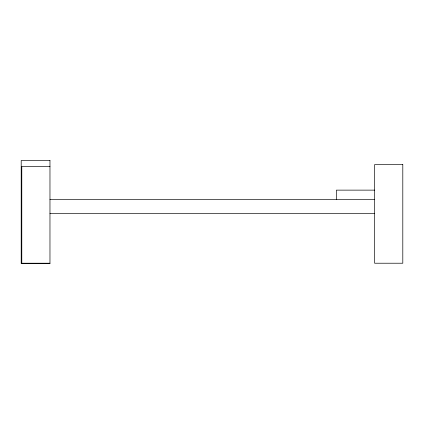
<?xml version="1.0" encoding="UTF-8"?>
<svg xmlns="http://www.w3.org/2000/svg" width="424" height="424" viewBox="0 0 424 424"><rect width="100%" height="100%" fill="white"/><g stroke="black" fill="none" stroke-linecap="round" stroke-linejoin="round"><path stroke-width="0.64" d="M49.968 166.356L21.788 166.356L21.788 263.224L49.968 263.224M374.62 190.132L336.391 190.132L336.391 199.524M49.968 199.524L374.62 199.524M49.968 213.617L374.62 213.617M49.968 160.484L21.2 160.484L21.2 263.516L49.968 263.516L49.968 160.484M402.8 164.592L374.62 164.592L374.62 263.224L402.8 263.224L402.8 164.592"/></g></svg>
